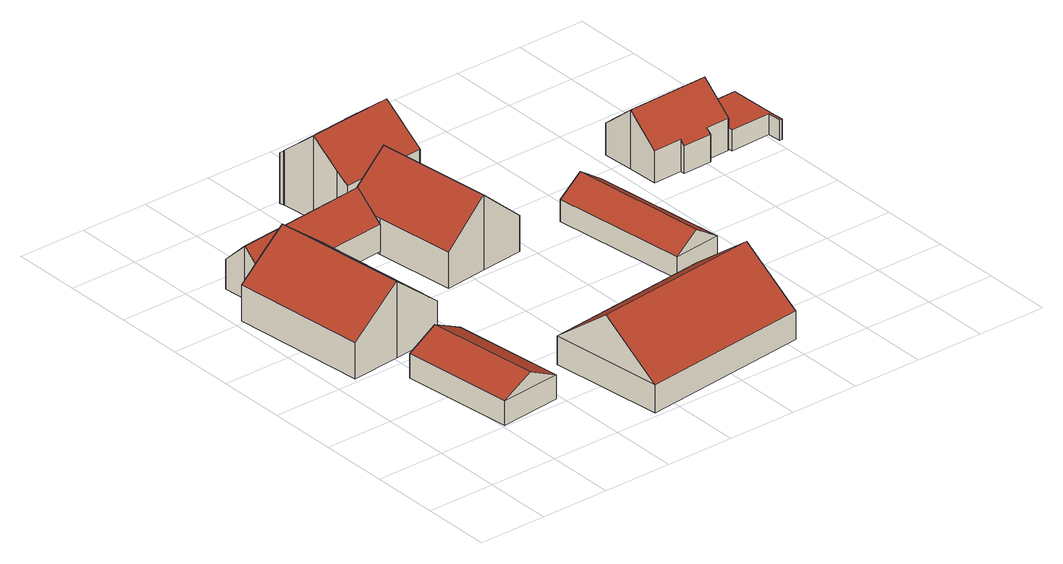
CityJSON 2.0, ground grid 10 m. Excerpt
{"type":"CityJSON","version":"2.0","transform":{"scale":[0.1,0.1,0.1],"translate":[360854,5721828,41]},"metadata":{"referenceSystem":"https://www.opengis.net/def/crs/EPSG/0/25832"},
"CityObjects":{
"building1":{"type":"Building","attributes":{"Geometrietyp2DReferenz":"3000","Gemeindeschluessel":"05562012","function":"31001_2720","roofType":"3100","measuredHeight":5.87},"address":[{"country":"Germany","locality":"Dorsten","thoroughfareNumber":"103","thoroughfareName":"Achterfeld"}],"geometry":[{"type":"Solid","lod":"2","boundaries":[[[[0,1,2,3]],[[4,5,1,0]],[[6,7,5,4]],[[3,2,7,6]],[[0,8,4]],[[6,9,3]],[[3,9,8,0]],[[4,8,9,6]],[[1,5,7,2]]]],"semantics":{"surfaces":[{"type":"WallSurface"},{"type":"RoofSurface"},{"type":"GroundSurface"}],"values":[[0,0,0,0,0,0,1,1,2]]}}]},
"building2":{"type":"Building","attributes":{"Geometrietyp2DReferenz":"3000","Gemeindeschluessel":"05562012","function":"31001_2724","roofType":"3100","measuredHeight":10.96},"address":[{"country":"Germany","locality":"Dorsten","thoroughfareNumber":"103","thoroughfareName":"Achterfeld"}],"geometry":[{"type":"Solid","lod":"2","boundaries":[[[[10,11,12,13]],[[14,15,11,10]],[[16,17,15,14]],[[18,19,17,16]],[[20,21,19,18]],[[22,23,21,20]],[[24,25,23,22]],[[13,12,25,24]],[[16,14,10,13,18]],[[24,22,20,18,13]],[[11,15,17,19,21,23,25,12]]]],"semantics":{"surfaces":[{"type":"WallSurface"},{"type":"RoofSurface"},{"type":"GroundSurface"}],"values":[[0,0,0,0,0,0,0,0,1,1,2]]}}]},
"building3":{"type":"Building","attributes":{"Geometrietyp2DReferenz":"3000","Gemeindeschluessel":"05562012","function":"31001_2724","roofType":"3100","measuredHeight":7.7},"address":[{"country":"Germany","locality":"Dorsten","thoroughfareNumber":"103","thoroughfareName":"Achterfeld"}],"geometry":[{"type":"Solid","lod":"2","boundaries":[[[[26,27,28,29]],[[30,31,27,26]],[[32,33,31,30]],[[34,35,33,32]],[[36,37,35,34]],[[38,39,37,36]],[[40,41,39,38]],[[42,43,41,40]],[[29,28,43,42]],[[29,42,40,38,26]],[[36,34,32,30,26,38]],[[27,31,33,35,37,39,41,43,28]]]],"semantics":{"surfaces":[{"type":"WallSurface"},{"type":"RoofSurface"},{"type":"GroundSurface"}],"values":[[0,0,0,0,0,0,0,0,0,1,1,2]]}}]},
"building4":{"type":"Building","attributes":{"Geometrietyp2DReferenz":"3000","Gemeindeschluessel":"05562012","function":"31001_2721","roofType":"3100","measuredHeight":10.6},"address":[{"country":"Germany","locality":"Dorsten","thoroughfareNumber":"103","thoroughfareName":"Achterfeld"}],"geometry":[{"type":"Solid","lod":"2","boundaries":[[[[44,45,46,47]],[[48,49,45,44]],[[50,51,49,48]],[[47,46,51,50]],[[44,52,48]],[[50,53,47]],[[47,53,52,44]],[[48,52,53,50]],[[45,49,51,46]]]],"semantics":{"surfaces":[{"type":"WallSurface"},{"type":"RoofSurface"},{"type":"GroundSurface"}],"values":[[0,0,0,0,0,0,1,1,2]]}}]},
"building5":{"type":"Building","attributes":{"Geometrietyp2DReferenz":"3000","Gemeindeschluessel":"05562012","function":"31001_2724","roofType":"3100","measuredHeight":10.81},"address":[{"country":"Germany","locality":"Dorsten","thoroughfareNumber":"103","thoroughfareName":"Achterfeld"}],"geometry":[{"type":"Solid","lod":"2","boundaries":[[[[54,55,56,57]],[[58,59,55,54]],[[60,61,59,58]],[[62,63,61,60]],[[64,65,63,62]],[[66,67,65,64]],[[57,56,67,66]],[[60,58,54,57,62]],[[66,64,62,57]],[[55,59,61,63,65,67,56]]]],"semantics":{"surfaces":[{"type":"WallSurface"},{"type":"RoofSurface"},{"type":"GroundSurface"}],"values":[[0,0,0,0,0,0,0,1,1,2]]}}]},
"building6":{"type":"Building","attributes":{"name":"Ulfkotte","Geometrietyp2DReferenz":"3000","Gemeindeschluessel":"05562012","function":"31001_1210","roofType":"3100","measuredHeight":12.12},"address":[{"country":"Germany","locality":"Dorsten","thoroughfareNumber":"103","thoroughfareName":"Achterfeld"}],"geometry":[{"type":"Solid","lod":"2","boundaries":[[[[68,69,70,71]],[[72,73,69,68]],[[74,75,73,72]],[[76,77,75,74]],[[78,79,77,76]],[[80,81,79,78]],[[82,83,81,80]],[[84,85,83,82]],[[86,87,85,84]],[[71,70,87,86]],[[80,78,76,74,72,82]],[[68,71,86,84,82,72]],[[69,73,75,77,79,81,83,85,87,70]]]],"semantics":{"surfaces":[{"type":"WallSurface"},{"type":"RoofSurface"},{"type":"GroundSurface"}],"values":[[0,0,0,0,0,0,0,0,0,0,1,1,2]]}}]},
"building7":{"type":"Building","attributes":{"Geometrietyp2DReferenz":"3000","Gemeindeschluessel":"05562012","function":"31001_2463","roofType":"3100","measuredHeight":5.65},"address":[{"country":"Germany","locality":"Dorsten","thoroughfareNumber":"103","thoroughfareName":"Achterfeld"}],"geometry":[{"type":"Solid","lod":"2","boundaries":[[[[88,89,90,91]],[[92,93,89,88]],[[94,95,93,92]],[[91,90,95,94]],[[88,96,92]],[[94,97,91]],[[91,97,96,88]],[[92,96,97,94]],[[89,93,95,90]]]],"semantics":{"surfaces":[{"type":"WallSurface"},{"type":"RoofSurface"},{"type":"GroundSurface"}],"values":[[0,0,0,0,0,0,1,1,2]]}}]},
"building8":{"type":"Building","attributes":{"Geometrietyp2DReferenz":"3000","Gemeindeschluessel":"05562012","function":"31001_1010","roofType":"3100","measuredHeight":8.52},"address":[{"country":"Germany","locality":"Dorsten","thoroughfareNumber":"99","thoroughfareName":"Achterfeld"}],"geometry":[{"type":"Solid","lod":"2","boundaries":[[[[98,99,100,101]],[[102,103,99,98]],[[104,105,103,102]],[[106,107,105,104]],[[108,109,107,106]],[[110,111,109,108]],[[112,113,111,110]],[[114,115,113,112]],[[116,117,115,114]],[[118,119,117,116]],[[120,121,119,118]],[[122,123,121,120]],[[124,125,123,122]],[[126,127,125,124]],[[128,129,127,126]],[[130,131,129,128]],[[132,133,131,130]],[[134,135,133,132]],[[136,137,135,134]],[[101,100,137,136]],[[98,101,136,134,132,130,128,126,124,122,120,118,102]],[[116,114,112,110,108,106,104,102,118]],[[99,103,105,107,109,111,113,115,117,119,121,123,125,127,129,131,133,135,137,100]]]],"semantics":{"surfaces":[{"type":"WallSurface"},{"type":"RoofSurface"},{"type":"GroundSurface"}],"values":[[0,0,0,0,0,0,0,0,0,0,0,0,0,0,0,0,0,0,0,0,1,1,2]]}}]},
"building9":{"type":"Building","attributes":{"Geometrietyp2DReferenz":"3000","Gemeindeschluessel":"05562012","function":"31001_2463","roofType":"1000","measuredHeight":3.04},"address":[{"country":"Germany","locality":"Dorsten","thoroughfareNumber":"99","thoroughfareName":"Achterfeld"}],"geometry":[{"type":"Solid","lod":"2","boundaries":[[[[138,139,140,141]],[[142,143,139,138]],[[144,145,143,142]],[[146,147,145,144]],[[148,149,147,146]],[[150,151,149,148]],[[152,153,151,150]],[[154,155,153,152]],[[141,140,155,154]],[[152,150,148,146,144,142,138,141,154]],[[139,143,145,147,149,151,153,155,140]]]],"semantics":{"surfaces":[{"type":"WallSurface"},{"type":"RoofSurface"},{"type":"GroundSurface"}],"values":[[0,0,0,0,0,0,0,0,0,1,2]]}}]}
},
"vertices":[
[194,111,39],[194,111,4],[175,276,4],[175,276,39],[104,102,39],[104,102,4],[86,266,39],[86,266,4],[149,106,62],[130,271,62],
[28,302,60],[28,302,8],[100,309,8],[100,309,118],[8,500,60],[8,500,8],[48,504,93],[48,504,8],[79,507,118],[79,507,8],[151,514,60],[151,514,8],[151,511,60],[151,511,8],[171,316,60],[171,316,8],
[243,559,85],[243,559,9],[241,576,9],[241,576,69],[247,520,48],[247,520,9],[151,511,48],[151,511,9],[151,514,52],[151,514,9],[48,504,52],[48,504,9],[44,538,85],[44,538,9],[41,571,52],[41,571,9],[239,594,52],[239,594,9],
[265,4,47],[265,4,6],[513,32,6],[513,32,47],[246,173,47],[246,173,6],[494,201,47],[494,201,6],[256,89,112],[504,117,112],
[260,402,57],[260,402,5],[322,409,5],[322,409,113],[247,520,57],[247,520,5],[241,576,57],[241,576,5],[303,582,113],[303,582,5],[366,588,57],[366,588,5],[385,416,57],[385,416,5],
[239,594,94],[239,594,7],[241,576,7],[241,576,80],[234,634,128],[234,634,7],[229,686,85],[229,686,7],[228,686,85],[228,686,7],[227,692,80],[227,692,7],[354,705,80],[354,705,7],[361,646,128],[361,646,7],[367,588,80],[367,588,7],[366,588,80],[366,588,7],
[561,244,40],[561,244,8],[538,444,8],[538,444,40],[490,236,40],[490,236,8],[467,436,40],[467,436,8],[525,240,65],[502,440,65],
[731,492,85],[731,492,13],[730,522,13],[730,522,59],[732,477,98],[732,477,13],[733,431,59],[733,431,13],[732,431,59],[732,431,13],[697,430,59],[697,430,13],[697,423,53],[697,423,13],[654,422,53],[654,422,13],[654,429,59],[654,429,13],[612,428,59],[612,428,13],[610,473,98],[610,473,13],[608,519,59],[608,519,13],[652,520,59],[652,520,13],[652,525,55],[652,525,13],[656,525,55],[656,525,13],[656,520,59],[656,520,13],[689,521,59],[689,521,13],[689,526,55],[689,526,13],[692,526,55],[692,526,13],[693,521,59],[693,521,13],
[796,425,46],[796,425,16],[794,494,16],[794,494,46],[797,405,46],[797,405,16],[793,405,46],[793,405,16],[792,425,46],[792,425,16],[732,423,46],[732,423,16],[732,431,46],[732,431,16],[733,431,46],[733,431,16],[731,492,46],[731,492,16]
]}
